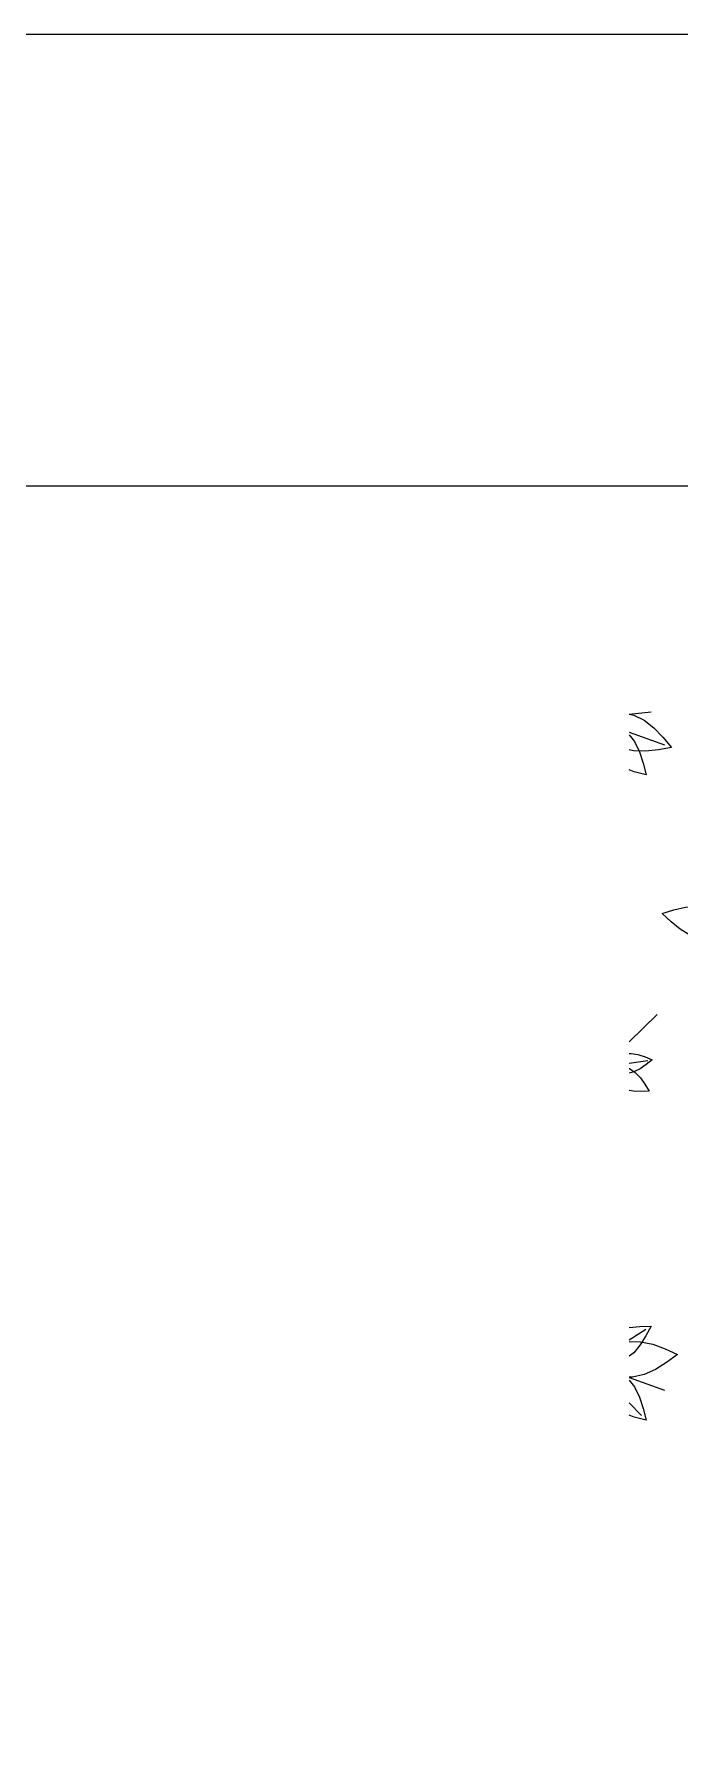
# Model space of a CAD drawing. Header units: metres. Extents: x 0 to 46.1, y -33.1 to 1.9.
# Drawn here: x 27.66 to 29.66, y -3.91 to 1.4 of the extents above; entities that cross this region are included whole.
import ezdxf

# ---------------------------------------------------------------- set-up
doc = ezdxf.new("R2010")
doc.units = ezdxf.units.M
doc.header["$LTSCALE"] = 0.02
doc.layers.add('AB_EXT_MASSIF', color=8, linetype='Continuous', lineweight=9)
doc.layers.add('DIM', color=7, linetype='Continuous', lineweight=13, true_color=0x000000)
doc.layers.add('SITE', color=7, linetype='Continuous', lineweight=25, true_color=0x000000)

msp = doc.modelspace()

# ---------------------------------------------------------------- linework, layer by layer
at = {"layer": 'AB_EXT_MASSIF', "lineweight": 9, "true_color": 0x606060, "transparency": 33554597}
for points in [[(29.5, -0.7072), (29.5682, -0.7)], [(29.5, -0.7067), (29.5149, -0.7101), (29.5473, -0.7261), (29.5772, -0.7494), (29.6051, -0.7782), (29.632, -0.81), (29.5911, -0.8176), (29.5512, -0.8222), (29.5134, -0.8212), (29.5, -0.8181)], [(29.5, -0.7628), (29.6103, -0.8022)], [(29.5, -0.7709), (29.5166, -0.792), (29.5321, -0.8233), (29.5438, -0.8584), (29.5533, -0.8955), (29.5163, -0.8855), (29.5, -0.8798)], [(29.8579, -1.3842), (29.8216, -1.3953), (29.786, -1.4035), (29.7517, -1.4065), (29.7189, -1.4028), (29.6879, -1.3916), (29.6585, -1.3736), (29.6303, -1.3504), (29.6027, -1.3244), (29.639, -1.3133), (29.6745, -1.3051), (29.7089, -1.302), (29.7417, -1.3058), (29.7727, -1.317), (29.8021, -1.335), (29.8303, -1.3582), (29.8579, -1.3842)], [(29.5, -1.7223), (29.5874, -1.6374)], [(29.5, -1.7586), (29.5063, -1.7584), (29.5276, -1.7622), (29.5494, -1.7693), (29.5714, -1.7782), (29.5528, -1.793), (29.5339, -1.806), (29.5145, -1.8156), (29.5, -1.8194)], [(29.5, -1.7885), (29.5584, -1.7801)], [(29.5, -1.8052), (29.5012, -1.8057), (29.5192, -1.818), (29.535, -1.8344), (29.5492, -1.8539), (29.5624, -1.8752), (29.5374, -1.8762), (29.5133, -1.8755), (29.5, -1.8733)], [(29.5, -2.6078), (29.5007, -2.6076), (29.5337, -2.6044), (29.5681, -2.6034), (29.5519, -2.6338), (29.5344, -2.662), (29.5143, -2.686), (29.5, -2.6972)], [(29.5, -2.6457), (29.5519, -2.6135)], [(29.5, -2.6515), (29.5358, -2.6519), (29.5734, -2.66), (29.6116, -2.674), (29.6501, -2.6913), (29.6161, -2.7163), (29.5817, -2.738), (29.5466, -2.7539), (29.5108, -2.7619), (29.5, -2.7618)], [(29.5, -2.7628), (29.6103, -2.8022)], [(29.5, -2.7709), (29.5166, -2.792), (29.5321, -2.8233), (29.5438, -2.8584), (29.5533, -2.8955), (29.5163, -2.8855), (29.5, -2.8798)], [(29.5, -2.8415), (29.5384, -2.8804)]]:
    msp.add_lwpolyline(points, dxfattribs=at)
at = {"layer": 'DIM'}
msp.add_line((5.9, 1.4), (38.3, 1.4), dxfattribs=at)
at = {"layer": 'SITE'}
msp.add_lwpolyline([(0, 0), (6.0974, -31.3132), (45.3602, -23.6679), (40.7508, 0), (0, 0)], close=True, dxfattribs=at)

doc.saveas('drawing.dxf')
